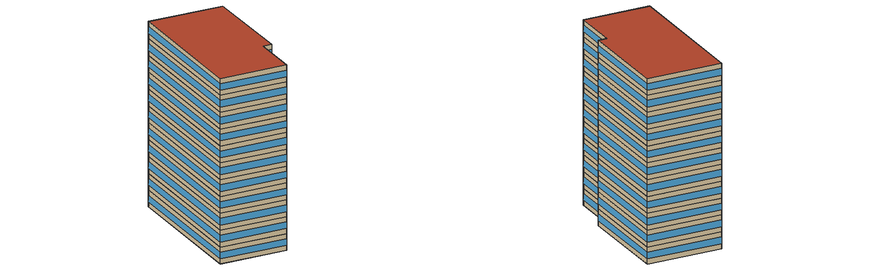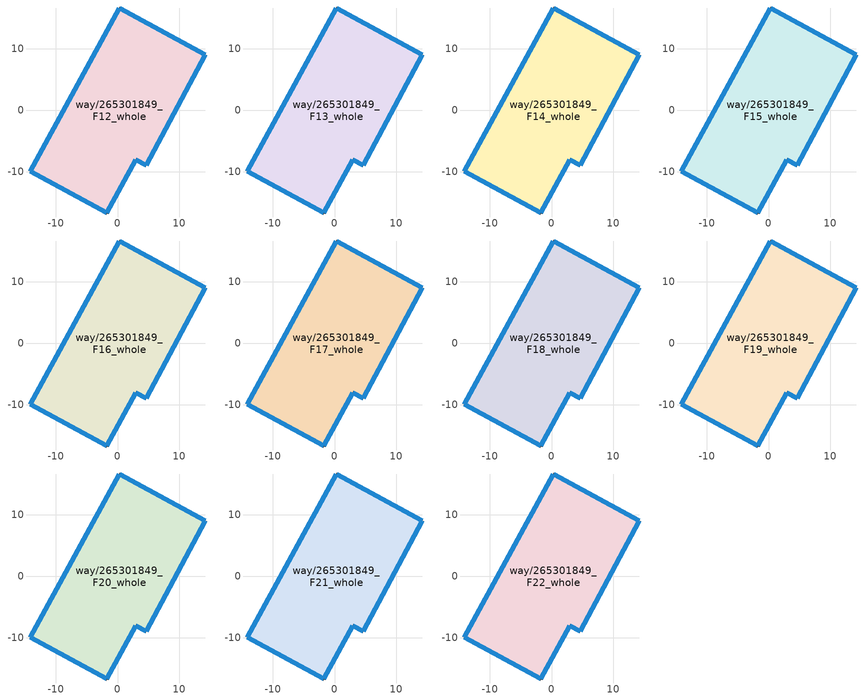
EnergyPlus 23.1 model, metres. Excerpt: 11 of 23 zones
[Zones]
way/265301849_F12_whole
 floor to way/265301849_F11_whole (Floor_Construction): 4.61,-8.9 14.21,9.01 0.3,16.57 -14.17,-9.87 -1.79,-16.65 2.94,-8 z42
 wall outside (Wall_Construction): 0.3,16.57 14.21,9.01 4.61,-8.9 2.94,-8 -1.79,-16.65 -14.17,-9.87 0.3,16.57 z42:45.5
 window (Window_Construction): 0.31,16.57 14.2,9.01 / 14.21,9 4.61,-8.89 / 4.61,-8.9 2.94,-8 / 2.94,-8 -1.78,-16.64 / -1.79,-16.64 -14.16,-9.88 / -14.16,-9.86 0.3,16.56 z43.05:44.45
way/265301849_F13_whole
 floor to way/265301849_F12_whole (Floor_Construction): 4.61,-8.9 14.21,9.01 0.3,16.57 -14.17,-9.87 -1.79,-16.65 2.94,-8 z45.5
 wall outside (Wall_Construction): 0.3,16.57 14.21,9.01 4.61,-8.9 2.94,-8 -1.79,-16.65 -14.17,-9.87 0.3,16.57 z45.5:49
 window (Window_Construction): 0.31,16.57 14.2,9.01 / 14.21,9 4.61,-8.89 / 4.61,-8.9 2.94,-8 / 2.94,-8 -1.78,-16.64 / -1.79,-16.64 -14.16,-9.88 / -14.16,-9.86 0.3,16.56 z46.55:47.95
way/265301849_F14_whole
 floor to way/265301849_F13_whole (Floor_Construction): 4.61,-8.9 14.21,9.01 0.3,16.57 -14.17,-9.87 -1.79,-16.65 2.94,-8 z49
 wall outside (Wall_Construction): 0.3,16.57 14.21,9.01 4.61,-8.9 2.94,-8 -1.79,-16.65 -14.17,-9.87 0.3,16.57 z49:52.5
 window (Window_Construction): 0.31,16.57 14.2,9.01 / 14.21,9 4.61,-8.89 / 4.61,-8.9 2.94,-8 / 2.94,-8 -1.78,-16.64 / -1.79,-16.64 -14.16,-9.88 / -14.16,-9.86 0.3,16.56 z50.05:51.45
way/265301849_F15_whole
 floor to way/265301849_F14_whole (Floor_Construction): 4.61,-8.9 14.21,9.01 0.3,16.57 -14.17,-9.87 -1.79,-16.65 2.94,-8 z52.5
 wall outside (Wall_Construction): 0.3,16.57 14.21,9.01 4.61,-8.9 2.94,-8 -1.79,-16.65 -14.17,-9.87 0.3,16.57 z52.5:56
 window (Window_Construction): 0.31,16.57 14.2,9.01 / 14.21,9 4.61,-8.89 / 4.61,-8.9 2.94,-8 / 2.94,-8 -1.78,-16.64 / -1.79,-16.64 -14.16,-9.88 / -14.16,-9.86 0.3,16.56 z53.55:54.95
way/265301849_F16_whole
 floor to way/265301849_F15_whole (Floor_Construction): 4.61,-8.9 14.21,9.01 0.3,16.57 -14.17,-9.87 -1.79,-16.65 2.94,-8 z56
 wall outside (Wall_Construction): 0.3,16.57 14.21,9.01 4.61,-8.9 2.94,-8 -1.79,-16.65 -14.17,-9.87 0.3,16.57 z56:59.5
 window (Window_Construction): 0.31,16.57 14.2,9.01 / 14.21,9 4.61,-8.89 / 4.61,-8.9 2.94,-8 / 2.94,-8 -1.78,-16.64 / -1.79,-16.64 -14.16,-9.88 / -14.16,-9.86 0.3,16.56 z57.05:58.45
way/265301849_F17_whole
 floor to way/265301849_F16_whole (Floor_Construction): 4.61,-8.9 14.21,9.01 0.3,16.57 -14.17,-9.87 -1.79,-16.65 2.94,-8 z59.5
 wall outside (Wall_Construction): 0.3,16.57 14.21,9.01 4.61,-8.9 2.94,-8 -1.79,-16.65 -14.17,-9.87 0.3,16.57 z59.5:63
 window (Window_Construction): 0.31,16.57 14.2,9.01 / 14.21,9 4.61,-8.89 / 4.61,-8.9 2.94,-8 / 2.94,-8 -1.78,-16.64 / -1.79,-16.64 -14.16,-9.88 / -14.16,-9.86 0.3,16.56 z60.55:61.95
way/265301849_F18_whole
 floor to way/265301849_F17_whole (Floor_Construction): 4.61,-8.9 14.21,9.01 0.3,16.57 -14.17,-9.87 -1.79,-16.65 2.94,-8 z63
 wall outside (Wall_Construction): 0.3,16.57 14.21,9.01 4.61,-8.9 2.94,-8 -1.79,-16.65 -14.17,-9.87 0.3,16.57 z63:66.5
 window (Window_Construction): 0.31,16.57 14.2,9.01 / 14.21,9 4.61,-8.89 / 4.61,-8.9 2.94,-8 / 2.94,-8 -1.78,-16.64 / -1.79,-16.64 -14.16,-9.88 / -14.16,-9.86 0.3,16.56 z64.05:65.45
way/265301849_F19_whole
 floor to way/265301849_F18_whole (Floor_Construction): 4.61,-8.9 14.21,9.01 0.3,16.57 -14.17,-9.87 -1.79,-16.65 2.94,-8 z66.5
 wall outside (Wall_Construction): 0.3,16.57 14.21,9.01 4.61,-8.9 2.94,-8 -1.79,-16.65 -14.17,-9.87 0.3,16.57 z66.5:70
 window (Window_Construction): 0.31,16.57 14.2,9.01 / 14.21,9 4.61,-8.89 / 4.61,-8.9 2.94,-8 / 2.94,-8 -1.78,-16.64 / -1.79,-16.64 -14.16,-9.88 / -14.16,-9.86 0.3,16.56 z67.55:68.95
way/265301849_F20_whole
 floor to way/265301849_F19_whole (Floor_Construction): 4.61,-8.9 14.21,9.01 0.3,16.57 -14.17,-9.87 -1.79,-16.65 2.94,-8 z70
 wall outside (Wall_Construction): 0.3,16.57 14.21,9.01 4.61,-8.9 2.94,-8 -1.79,-16.65 -14.17,-9.87 0.3,16.57 z70:73.5
 window (Window_Construction): 0.31,16.57 14.2,9.01 / 14.21,9 4.61,-8.89 / 4.61,-8.9 2.94,-8 / 2.94,-8 -1.78,-16.64 / -1.79,-16.64 -14.16,-9.88 / -14.16,-9.86 0.3,16.56 z71.05:72.45
way/265301849_F21_whole
 floor to way/265301849_F20_whole (Floor_Construction): 4.61,-8.9 14.21,9.01 0.3,16.57 -14.17,-9.87 -1.79,-16.65 2.94,-8 z73.5
 wall outside (Wall_Construction): 0.3,16.57 14.21,9.01 4.61,-8.9 2.94,-8 -1.79,-16.65 -14.17,-9.87 0.3,16.57 z73.5:77
 window (Window_Construction): 0.31,16.57 14.2,9.01 / 14.21,9 4.61,-8.89 / 4.61,-8.9 2.94,-8 / 2.94,-8 -1.78,-16.64 / -1.79,-16.64 -14.16,-9.88 / -14.16,-9.86 0.3,16.56 z74.55:75.95
way/265301849_F22_whole
 floor to way/265301849_F21_whole (Floor_Construction): 4.61,-8.9 14.21,9.01 0.3,16.57 -14.17,-9.87 -1.79,-16.65 2.94,-8 z77
 wall outside (Wall_Construction): 0.3,16.57 14.21,9.01 4.61,-8.9 2.94,-8 -1.79,-16.65 -14.17,-9.87 0.3,16.57 z77:80.5
 window (Window_Construction): 0.31,16.57 14.2,9.01 / 14.21,9 4.61,-8.89 / 4.61,-8.9 2.94,-8 / 2.94,-8 -1.78,-16.64 / -1.79,-16.64 -14.16,-9.88 / -14.16,-9.86 0.3,16.56 z78.05:79.45
 roof outside (Roof_Construction): 14.21,9.01 4.61,-8.9 2.94,-8 -1.79,-16.65 -14.17,-9.87 0.3,16.57 z80.5
[Building]
OpenUBEM_Building: North Axis=0; Terrain=City; Solar Distribution=FullExterior
[Site:Location]
New.York-Central.Park.Obs-Belvedere.Castle: Latitude=40.77889; Longitude=-73.9692; Time Zone=-5; Elevation=48
[SizingPeriod:WeatherFileDays]
AnnualSizingPeriod: Begin Month=1; Begin Day of Month=1; End Month=12; End Day of Month=31; Day of Week for Start Day=Monday; Use Weather File Daylight Saving Period=No; Use Weather File Rain and Snow Indicators=No
[SITE:WATERMAINSTEMPERATURE]
Calculation Method=CorrelationFromWeatherFile
[MATERIAL:NOMASS] Roughness=MediumRough; Thermal Absorptance=0.9; Solar Absorptance=0.7; Visible Absorptance=0.7
Name | Thermal Resistance
Roof_Assembly | 3.47222
Wall_Assembly | 1.73913
Floor_Assembly | 1.94932
[WINDOWMATERIAL:SIMPLEGLAZINGSYSTEM]
Window_Material: UFactor=3.236; Solar Heat Gain Coefficient=0.36; Visible Transmittance=0.6
[CONSTRUCTION]
Roof_Construction: Roof_Assembly
Wall_Construction: Wall_Assembly
Floor_Construction: Floor_Assembly
Window_Construction: Window_Material
[ZONE] Type=1; Multiplier=1; Ceiling Height=autocalculate; Volume=autocalculate; Floor Area=autocalculate; Part of Total Floor Area=Yes
way/265301849_F12_whole; way/265301849_F13_whole; way/265301849_F14_whole; way/265301849_F15_whole; way/265301849_F16_whole; way/265301849_F17_whole; way/265301849_F18_whole; way/265301849_F19_whole; way/265301849_F20_whole; way/265301849_F21_whole; way/265301849_F22_whole
[PEOPLE] Number of People Schedule=Occupancy_Schedule_TallBuilding; Number of People Calculation Method=People/Area; People per Floor Area=0.0538213; Fraction Radiant=0.3; Sensible Heat Fraction=autocalculate; Activity Level Schedule=Activity_Level; Carbon Dioxide Generation Rate=3.82e-08; Enable ASHRAE 55 Comfort Warnings=No; Mean Radiant Temperature Calculation Type=ZoneAveraged; Clothing Insulation Calculation Method=ClothingInsulationSchedule; Cold Stress Temperature Threshold=15.56; Heat Stress Temperature Threshold=30
Name | Zone or ZoneList or Space or SpaceList
People_way/265301849_F12_whole | way/265301849_F12_whole
People_way/265301849_F13_whole | way/265301849_F13_whole
People_way/265301849_F14_whole | way/265301849_F14_whole
People_way/265301849_F15_whole | way/265301849_F15_whole
People_way/265301849_F16_whole | way/265301849_F16_whole
People_way/265301849_F17_whole | way/265301849_F17_whole
People_way/265301849_F18_whole | way/265301849_F18_whole
People_way/265301849_F19_whole | way/265301849_F19_whole
People_way/265301849_F20_whole | way/265301849_F20_whole
People_way/265301849_F21_whole | way/265301849_F21_whole
People_way/265301849_F22_whole | way/265301849_F22_whole
[LIGHTS] Schedule=Lighting_Schedule_TallBuilding; Design Level Calculation Method=Watts/Area; Watts per Zone Floor Area=10.76; Return Air Fraction=0; Fraction Radiant=0.42; Fraction Visible=0; Fraction Replaceable=1; EndUse Subcategory=General; Return Air Fraction Calculated from Plenum Temperature=No; Return Air Fraction Function of Plenum Temperature Coefficient 1=0; Return Air Fraction Function of Plenum Temperature Coefficient 2=0
Name | Zone or ZoneList or Space or SpaceList
Lights_way/265301849_F12_whole | way/265301849_F12_whole
Lights_way/265301849_F13_whole | way/265301849_F13_whole
Lights_way/265301849_F14_whole | way/265301849_F14_whole
Lights_way/265301849_F15_whole | way/265301849_F15_whole
Lights_way/265301849_F16_whole | way/265301849_F16_whole
Lights_way/265301849_F17_whole | way/265301849_F17_whole
Lights_way/265301849_F18_whole | way/265301849_F18_whole
Lights_way/265301849_F19_whole | way/265301849_F19_whole
Lights_way/265301849_F20_whole | way/265301849_F20_whole
Lights_way/265301849_F21_whole | way/265301849_F21_whole
Lights_way/265301849_F22_whole | way/265301849_F22_whole
[ELECTRICEQUIPMENT] Schedule=Equipment_Schedule_TallBuilding; Design Level Calculation Method=Watts/Area; Watts per Zone Floor Area=10.76; Fraction Latent=0; Fraction Radiant=0.5; Fraction Lost=0; EndUse Subcategory=General
Name | Zone or ZoneList or Space or SpaceList
Equipment_way/265301849_F12_whole | way/265301849_F12_whole
Equipment_way/265301849_F13_whole | way/265301849_F13_whole
Equipment_way/265301849_F14_whole | way/265301849_F14_whole
Equipment_way/265301849_F15_whole | way/265301849_F15_whole
Equipment_way/265301849_F16_whole | way/265301849_F16_whole
Equipment_way/265301849_F17_whole | way/265301849_F17_whole
Equipment_way/265301849_F18_whole | way/265301849_F18_whole
Equipment_way/265301849_F19_whole | way/265301849_F19_whole
Equipment_way/265301849_F20_whole | way/265301849_F20_whole
Equipment_way/265301849_F21_whole | way/265301849_F21_whole
Equipment_way/265301849_F22_whole | way/265301849_F22_whole
[ZONEINFILTRATION:DESIGNFLOWRATE] Schedule=Infiltration_Schedule_TallBuilding; Design Flow Rate Calculation Method=Flow/ExteriorWallArea; Flow Rate per Exterior Surface Area=0.000285; Constant Term Coefficient=1; Temperature Term Coefficient=0; Velocity Term Coefficient=0; Velocity Squared Term Coefficient=0
Name | Zone or ZoneList or Space or SpaceList
Infiltration_way/265301849_F12_whole | way/265301849_F12_whole
Infiltration_way/265301849_F13_whole | way/265301849_F13_whole
Infiltration_way/265301849_F14_whole | way/265301849_F14_whole
Infiltration_way/265301849_F15_whole | way/265301849_F15_whole
Infiltration_way/265301849_F16_whole | way/265301849_F16_whole
Infiltration_way/265301849_F17_whole | way/265301849_F17_whole
Infiltration_way/265301849_F18_whole | way/265301849_F18_whole
Infiltration_way/265301849_F19_whole | way/265301849_F19_whole
Infiltration_way/265301849_F20_whole | way/265301849_F20_whole
Infiltration_way/265301849_F21_whole | way/265301849_F21_whole
Infiltration_way/265301849_F22_whole | way/265301849_F22_whole
[HVACTEMPLATE:ZONE:VAV] Template VAV System=way/265301849_VAV_Sys; Supply Air Maximum Flow Rate=autosize; Zone Minimum Air Flow Input Method=Constant; Constant Minimum Air Flow Fraction=0.3; Outdoor Air Method=Flow/Person; Outdoor Air Flow Rate per Person=0.01; Outdoor Air Flow Rate per Zone Floor Area=0; Outdoor Air Flow Rate per Zone=0; Reheat Coil Type=HotWater; Damper Heating Action=Reverse; Baseboard Heating Type=None; Baseboard Heating Capacity=autosize; Zone Cooling Design Supply Air Temperature Input Method=SystemSupplyAirTemperature; Zone Cooling Design Supply Air Temperature=12.8; Zone Cooling Design Supply Air Temperature Difference=11.11; Zone Heating Design Supply Air Temperature Input Method=SupplyAirTemperature; Zone Heating Design Supply Air Temperature=50; Zone Heating Design Supply Air Temperature Difference=30
Name | Template Thermostat
way/265301849_F12_whole | way/265301849_F12_whole_Thermostat
way/265301849_F13_whole | way/265301849_F13_whole_Thermostat
way/265301849_F14_whole | way/265301849_F14_whole_Thermostat
way/265301849_F15_whole | way/265301849_F15_whole_Thermostat
way/265301849_F16_whole | way/265301849_F16_whole_Thermostat
way/265301849_F17_whole | way/265301849_F17_whole_Thermostat
way/265301849_F18_whole | way/265301849_F18_whole_Thermostat
way/265301849_F19_whole | way/265301849_F19_whole_Thermostat
way/265301849_F20_whole | way/265301849_F20_whole_Thermostat
way/265301849_F21_whole | way/265301849_F21_whole_Thermostat
way/265301849_F22_whole | way/265301849_F22_whole_Thermostat
[SCHEDULE:COMPACT]
Occupancy_Schedule_TallBuilding: Through: 12/31, For: Weekdays, Until: 06:00, 0, Until: 07:00, 0.1, Until: 08:00, 0.2, Until: 12:00, 0.95, Until: 13:00, 0.5, Until: 17:00, 0.95, Until: 18:00, 0.3, Until: 22:00, 0.1, Until: 24:00, 0.05, For: Saturday, Until: 06:00, 0, Until: 08:00, 0.1, Until: 12:00, 0.3, Until: 17:00, 0.1, Until: 19:00, 0.05, Until: 24:00, 0, For: AllOtherDays, Until: 06:00, 0, Until: 18:00, 0.05, Until: 24:00, 0
Lighting_Schedule_TallBuilding: Through: 12/31, For: Weekdays, Until: 05:00, 0.04184, Until: 07:00, 0.08368, Until: 08:00, 0.25105, Until: 17:00, 0.75314, Until: 18:00, 0.41841, Until: 20:00, 0.25105, Until: 22:00, 0.16736, Until: 23:00, 0.08368, Until: 24:00, 0.04184, For: Saturday, Until: 06:00, 0.04184, Until: 08:00, 0.08368, Until: 12:00, 0.25105, Until: 17:00, 0.12552, Until: 24:00, 0.04184, For: AllOtherDays, Until: 24:00, 0.04184
Equipment_Schedule_TallBuilding: Through: 12/31, For: Weekdays, Until: 06:00, 0.307674, Until: 08:00, 0.381235, Until: 12:00, 0.857778, Until: 13:00, 0.76247, Until: 17:00, 0.857778, Until: 18:00, 0.476543, Until: 24:00, 0.381235, For: Saturday, Until: 06:00, 0.230755, Until: 08:00, 0.381235, Until: 12:00, 0.476543, Until: 17:00, 0.33358, Until: 19:00, 0.285926, Until: 24:00, 0.230755, For: AllOtherDays, Until: 06:00, 0.230755, Until: 18:00, 0.285926, Until: 24:00, 0.230755
Infiltration_Schedule_TallBuilding: Through: 12/31, For: Weekdays, Until: 06:00, 1, Until: 07:00, 0.25, Until: 08:00, 0.25, Until: 12:00, 0.25, Until: 13:00, 0.25, Until: 17:00, 0.25, Until: 18:00, 0.25, Until: 22:00, 0.25, Until: 24:00, 0.25, For: Saturday, Until: 06:00, 1, Until: 08:00, 0.25, Until: 12:00, 0.25, Until: 17:00, 0.25, Until: 19:00, 0.25, Until: 24:00, 1, For: AllOtherDays, Until: 06:00, 1, Until: 18:00, 0.25, Until: 24:00, 1
[Schedule:Constant]
Activity_Level: Hourly Value=120
